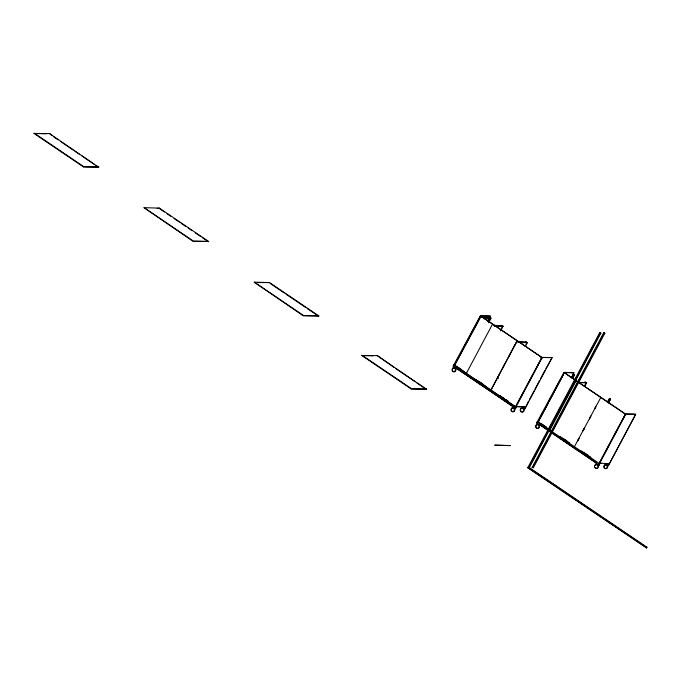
<?xml version="1.0" encoding="UTF-8"?>
<svg xmlns="http://www.w3.org/2000/svg" width="681" height="681" viewBox="0 0 681 681"><rect width="100%" height="100%" fill="white"/><g stroke="black" fill="none" stroke-linecap="round" stroke-linejoin="round"><path stroke-width="1.02" d="M34.05 133.459L49.551 133.561L98.643 167.254L83.32 166.819L34.05 133.459L46.308 133.808M49.551 133.561L52.011 135.681M83.32 166.819L98.822 166.913M144.04 207.671L193.14 241.363L208.633 241.466L159.363 208.114L144.04 207.671L193.319 241.031L208.633 241.466M159.363 208.114L157.141 208.395M254.234 282.138L303.334 315.831L318.836 315.933L269.557 282.581L254.234 282.138L303.513 315.499L318.836 315.933M269.557 282.581L258.142 282.589M361.79 355.508L377.291 355.61L426.391 389.302L411.069 388.868L361.79 355.508L373.026 355.831M377.291 355.61L393.831 367.263M411.069 388.868L426.57 388.97M512.784 406.523L512.265 407.493L514.24 408.83L515.466 408.864L515.977 407.893L514.751 407.859L453.163 366.165L453.759 365.042L454.474 365.254M488.03 320.87L490.209 316.01L480.403 315.737L453.163 366.165M453.691 366.472L453.18 367.442L455.155 368.779L456.381 368.813L456.891 367.842L455.666 367.808L455.155 368.779M490.507 316.214L480.573 316.018L454.346 365.348L480.267 316.954M454.533 365.552L480.607 317.167M487.673 321.151L489.648 317.431L490.984 318.104L488.507 322.76M488.013 321.16L489.503 318.368M483.442 318.597L489.477 318.768L490.073 317.652L482.029 317.423M488.66 321.824L490.984 318.104M500.901 329.817L502.876 326.114L500.705 330.949M490.873 390.068L517.1 340.738M497.488 377.972L498.918 375.146M502.927 367.74L504.357 364.905M508.869 356.572L510.299 353.737M514.308 346.331L515.738 343.496M526.021 344.356L527.009 342.5L519.16 342.271M525.332 346.408L527.298 342.696L525.681 341.819L526.668 342.492M514.24 408.83L515.687 406.753M515.091 407.868L541.914 357.423L515.508 406.744L454.099 365.059M515.44 407.876L542.272 357.431L552.07 357.712L524.736 409.128L523.51 409.094L521.544 407.757L522.055 406.787L524.029 408.123L525.255 408.157L523.28 406.829M515.781 407.893L516.377 406.77M523.51 409.094L524.029 408.123M524.821 407.008L524.225 408.132L522.463 406.94M524.566 408.14L525.162 407.017M528.524 401.254L525.851 407.042L515.747 406.557L521.629 406.727M529.512 399.398L533.964 391.022M534.951 389.157L539.403 380.781M540.399 378.917L544.851 370.541M545.839 368.685L552.07 357.712M524.906 408.149L525.502 407.025M596.352 463.148L595.832 464.119L597.807 465.446L599.033 465.481L599.544 464.519L598.318 464.485L536.73 422.79L537.326 421.667L546.545 427.685M572.091 376.559L573.777 372.635L563.97 372.354L536.73 422.79M537.266 423.097L536.747 424.067L538.722 425.395L539.948 425.438L540.459 424.467M564.328 372.643L538.101 421.973M538.041 421.88L564.268 372.558L574.074 372.839M538.594 421.25L543.046 412.873M544.042 411.009L548.494 402.633M549.482 400.768L553.934 392.392M554.921 390.536L563.34 374.712M538.722 425.395L539.233 424.433M571.24 377.776L573.564 374.065L574.551 374.729L572.568 378.449M572.074 376.857L573.564 374.065M572.227 378.44L574.551 374.729M527.741 467.804L528.694 467.192L646.95 547.252L646.618 547.873L527.741 467.804L599.723 332.66L600.336 332.677L600.889 333.052L529.358 467.575L528.745 467.558L600.276 333.035L600.889 333.052M529.307 466.264L532.287 460.662M534.772 455.989L536.262 453.188M540.229 445.714L541.718 442.914M544.204 438.241L557.62 413.018M559.11 410.217L561.587 405.544M564.072 400.871L565.562 398.07M569.537 390.596L571.027 387.795M575.002 380.321L576.492 377.521M578.978 372.847L581.957 367.246M582.945 365.374L596.36 340.151M597.356 338.287L600.336 332.677M532.184 467.294L603.707 332.779L604.319 332.796L604.873 333.171L533.351 467.685L532.184 467.294L533.351 467.685M532.738 467.668L604.319 332.796M585.166 384.45L586.154 382.586L584.826 381.913L585.813 382.577M584.536 386.306L586.503 382.594L584.826 386.502M574.441 446.685L600.846 397.372M577.531 441.067L579.02 438.275L577.59 441.109M589.405 418.738L590.401 416.874M594.853 408.498L595.841 406.634L594.913 408.54M589.465 418.772L590.955 415.98M607.273 402.165L609.597 398.453L610.585 399.117L608.601 402.846M608.107 401.245L609.103 399.381M608.261 402.829L610.585 399.117M597.807 465.446L599.263 463.369M598.667 464.493L625.481 414.048L599.076 463.361L537.326 421.667M599.008 464.502L625.839 414.057L635.645 414.337L608.303 465.753L607.077 465.71L605.111 464.382L605.622 463.412L607.597 464.748L608.823 464.782M599.348 464.51L599.944 463.386M607.077 465.71L607.597 464.748M608.388 463.633L607.793 464.748L606.03 463.557M608.133 464.765L608.729 463.642M608.473 464.774L609.069 463.65M635.645 414.337L609.418 463.659L599.314 463.182L601.272 463.233M646.005 547.856L646.95 547.252M481.476 317.048L489.52 317.278L490.635 318.095M492.584 324.028L466.357 373.358M493.682 325.365L501.727 325.595M494.236 325.739L502.587 325.969L501.259 325.288L502.28 325.969M495.027 325.884L502.876 326.114M494.346 326.063L503.165 326.31M604.873 333.171L603.707 332.779M517.279 340.747L491.052 390.068M518.105 341.836L526.141 342.066M517.654 342.185L526.694 342.441M519.458 342.475L527.298 342.696M551.78 357.516L542.272 357.431M540.671 357.823L542.68 357.874M576.152 380.653L549.925 429.975M578.663 382.373L586.503 382.594M578.961 382.569L586.801 382.799M490.414 390.885L491.401 391.549M523.527 407.281L524.174 407.936M635.347 414.133L625.839 414.057M550.546 431.703L539.71 424.586M528.805 467.2L528.081 467.175L646.337 547.235M599.723 332.66L600.276 333.035M573.223 374.048L574.202 374.72M609.248 398.445L610.236 399.109M488.924 318.393L489.477 318.768M480.403 315.737L541.914 357.423M563.97 372.354L625.481 414.048M480.573 316.018L541.736 357.423M564.14 372.643L625.303 414.039M497.802 378.1L498.356 378.474M457.428 366.863L461.82 369.843M478.539 381.156L482.94 384.135M499.658 395.448L504.059 398.428M505.821 399.619L508.46 401.407M541.872 424.076L546.273 427.055M562.991 438.377L567.392 441.348M584.111 452.669L588.503 455.649M454.44 365.067L464.119 371.613M476.436 379.955L485.238 385.914M499.318 395.44L508.12 401.398M455.649 366.037L456.202 366.412M538.892 422.28L546.809 427.642M560.003 436.581L569.682 443.127M581.123 450.873L590.802 457.428M560.489 437.125L569.342 443.118M581.659 451.46L590.461 457.411M453.759 365.042L515.347 406.736M456.832 367.978L459.471 369.766M464.748 373.341L466.511 374.533M470.903 377.512L473.55 379.3M477.066 381.683L480.582 384.067M485.868 387.642L487.622 388.825M492.022 391.805L494.661 393.592M498.186 395.976L501.701 398.359M506.979 401.935L508.741 403.126M540.399 424.603L543.915 426.987M549.192 430.562L550.955 431.754M555.355 434.733L557.994 436.512M561.51 438.896L565.034 441.279M570.312 444.855L572.074 446.046M576.475 449.026L579.114 450.813M582.63 453.197L586.154 455.58M591.431 459.147L593.194 460.339M456.483 367.97L459.122 369.757M460.884 370.949L473.201 379.291M474.963 380.483L494.321 393.584M496.083 394.776L512.802 406.089M540.05 424.595L543.574 426.978M545.336 428.17L550.614 431.745M553.253 433.525L557.654 436.504M559.407 437.696L564.694 441.271M566.447 442.463L578.765 450.805M580.527 451.997L596.369 462.714M456.142 367.961L513.338 406.676M552.027 432.92L596.02 462.705M597.714 464.595L599.033 465.481M53.765 136.872L58.166 139.852M60.805 141.639L73.131 149.982M74.884 151.173L79.285 154.153M81.924 155.932L94.242 164.274M96.004 165.466L98.643 167.254M270.263 283.509L284.335 293.043M286.097 294.235L305.454 307.335M307.216 308.527L318.657 316.265M160.061 209.041L164.461 212.021M167.1 213.808L170.625 216.192M174.14 218.575L179.418 222.151M181.18 223.342L185.581 226.322M188.22 228.101L191.736 230.484M195.26 232.868L200.537 236.443M202.3 237.635L208.454 241.806M395.593 368.455L414.95 381.556M416.712 382.748L426.391 389.302M34.229 133.127L83.499 166.479M361.969 355.176L411.247 388.528M528.354 467.821L646.618 547.873M607.239 465.327A1.958 1.728 -88.4 0 1 607.018 468.256A1.958 1.728 -88.4 0 1 604.481 467.651M604.311 467.175A1.958 1.728 -88.4 0 1 604.336 466.162M604.796 465.293A1.958 1.728 -88.4 0 1 605.579 464.791M605.979 464.791A1.958 1.728 -88.4 0 1 606.805 467.958A1.958 1.728 -88.4 0 1 603.919 467.481A1.958 1.728 -88.4 0 1 605.537 464.723M597.612 464.748A1.958 1.728 -88.4 0 1 598.199 467.43A1.958 1.728 -88.4 0 1 595.824 468.111M595.475 467.796A1.958 1.728 -88.4 0 1 595.203 467.379M595.245 465.429A1.958 1.728 -88.4 0 1 595.526 465.021M595.884 464.723A1.958 1.728 -88.4 0 1 596.309 464.527M597.126 464.731A1.958 1.728 -88.4 0 1 597.194 468.034A1.958 1.728 -88.4 0 1 594.522 466.723A1.958 1.728 -88.4 0 1 596.709 464.527M539.037 425.089A1.958 1.728 -88.4 0 1 536.892 428.128M536.279 427.404A1.958 1.728 -88.4 0 1 536.951 424.74M545.677 428.383A1.958 1.728 -88.4 0 1 545.328 428.068M455.734 368.872A1.958 1.728 -88.4 0 1 455.053 371.537A1.958 1.728 -88.4 0 1 452.703 370.787M452.542 370.311A1.958 1.728 -88.4 0 1 452.49 369.8M452.746 368.83A1.958 1.728 -88.4 0 1 453.027 368.43M462.11 371.758A1.958 1.728 -88.4 0 1 461.761 371.443M523.936 409.111A1.958 1.728 -88.4 0 1 521.527 411.75M521.178 411.435A1.958 1.728 -88.4 0 1 520.914 411.026M520.948 409.068A1.958 1.728 -88.4 0 1 521.229 408.668M514.393 408.438A1.958 1.728 -88.4 0 1 512.674 411.69M512.257 411.486A1.958 1.728 -88.4 0 1 511.474 410.285M511.422 409.783A1.958 1.728 -88.4 0 1 511.669 408.804M511.959 408.404A1.958 1.728 -88.4 0 1 512.316 408.098M494.815 445.153L510.137 445.587L494.815 445.153M584.46 428.043L582.979 430.835L584.519 428.077M538.492 427.838A1.958 1.728 -88.4 0 0 537.777 424.552A1.958 1.728 -88.4 0 0 535.624 426.919A1.958 1.728 -88.4 0 0 538.492 427.838M454.925 371.213A1.958 1.728 -88.4 0 0 454.21 367.927A1.958 1.728 -88.4 0 0 452.056 370.294A1.958 1.728 -88.4 0 0 454.925 371.213M523.127 411.46A1.958 1.728 -88.4 0 0 522.412 408.174A1.958 1.728 -88.4 0 0 520.258 410.541A1.958 1.728 -88.4 0 0 523.127 411.46M513.857 411.196A1.958 1.728 -88.4 0 0 513.142 407.91A1.958 1.728 -88.4 0 0 510.98 410.268A1.958 1.728 -88.4 0 0 513.857 411.196"/></g></svg>
